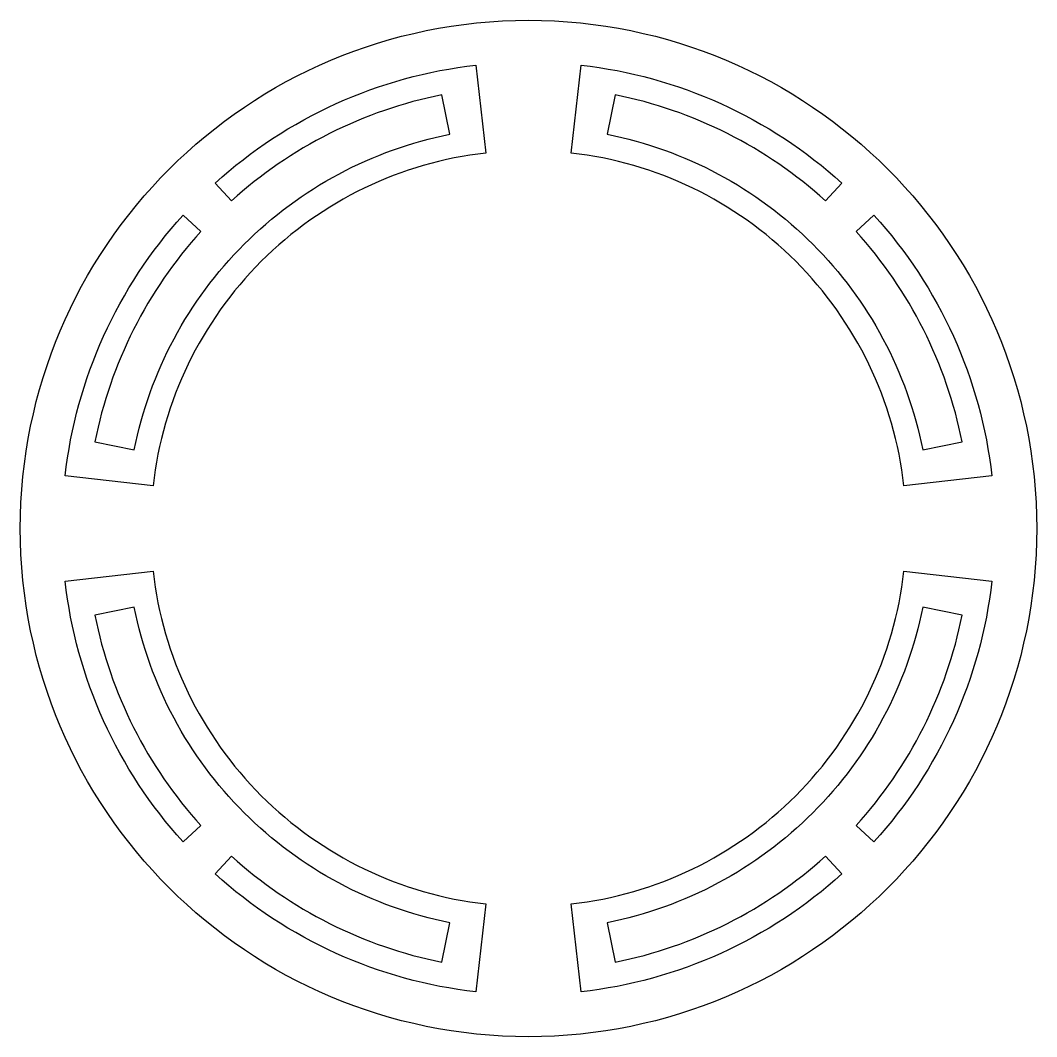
# Model space of a CAD drawing. Extents: x 16.2 to 47.8, y 20.2 to 51.8.
import ezdxf

# ---------------------------------------------------------------- set-up
doc = ezdxf.new("R2010")
doc.units = 0

msp = doc.modelspace()

# ---------------------------------------------------------------- linework, layer by layer
at = {"layer": 'COPPER (ANNEALED)'}
for points in [[(30.669862, 47.674469, 0.169586), (23.691495, 44.308505, 0.169586), (20.325531, 37.330138), (17.593208, 37.641447, -0.0780432), (18.789865, 41.978488, -0.0780432), (21.258333, 45.739949), (21.813937, 45.236158, 0.0675156), (19.72154, 42.188854, 0.0675156), (18.516548, 38.694259), (19.742317, 38.449327, -0.148113), (23.161165, 44.838835, -0.148113), (29.550673, 48.257683), (29.305741, 49.483452, 0.0675156), (25.811146, 48.27846, 0.0675156), (22.763842, 46.186063), (22.260051, 46.741667, -0.0780432), (26.021512, 49.210135, -0.0780432), (30.358553, 50.406792)], [(43.674469, 37.330138, 0.169586), (40.308505, 44.308505, 0.169586), (33.330138, 47.674469), (33.641447, 50.406792, -0.0780432), (37.978488, 49.210135, -0.0780432), (41.739949, 46.741667), (41.236158, 46.186063, 0.0675156), (38.188854, 48.27846, 0.0675156), (34.694259, 49.483452), (34.449327, 48.257683, -0.148113), (40.838835, 44.838835, -0.148113), (44.257683, 38.449327), (45.483452, 38.694259, 0.0675156), (44.27846, 42.188854, 0.0675156), (42.186063, 45.236158), (42.741667, 45.739949, -0.0780432), (45.210135, 41.978488, -0.0780432), (46.406792, 37.641447)], [(20.325531, 34.669862, 0.169586), (23.691495, 27.691495, 0.169586), (30.669862, 24.325531), (30.358553, 21.593208, -0.0780432), (26.021512, 22.789865, -0.0780432), (22.260051, 25.258333), (22.763842, 25.813937, 0.0675156), (25.811146, 23.72154, 0.0675156), (29.305741, 22.516548), (29.550673, 23.742317, -0.148113), (23.161165, 27.161165, -0.148113), (19.742317, 33.550673), (18.516548, 33.305741, 0.0675156), (19.72154, 29.811146, 0.0675156), (21.813937, 26.763842), (21.258333, 26.260051, -0.0780432), (18.789865, 30.021512, -0.0780432), (17.593208, 34.358553)], [(33.330138, 24.325531, 0.169586), (40.308505, 27.691495, 0.169586), (43.674469, 34.669862), (46.406792, 34.358553, -0.0780432), (45.210135, 30.021512, -0.0780432), (42.741667, 26.260051), (42.186063, 26.763842, 0.0675156), (44.27846, 29.811146, 0.0675156), (45.483452, 33.305741), (44.257683, 33.550673, -0.148113), (40.838835, 27.161165, -0.148113), (34.449327, 23.742317), (34.694259, 22.516548, 0.0675156), (38.188854, 23.72154, 0.0675156), (41.236158, 25.813937), (41.739949, 25.258333, -0.0780432), (37.978488, 22.789865, -0.0780432), (33.641447, 21.593208)]]:
    msp.add_lwpolyline(points, format="xyb", close=True, dxfattribs=at)
msp.add_circle((32, 36), 15.8, dxfattribs=at)

doc.saveas('drawing.dxf')
